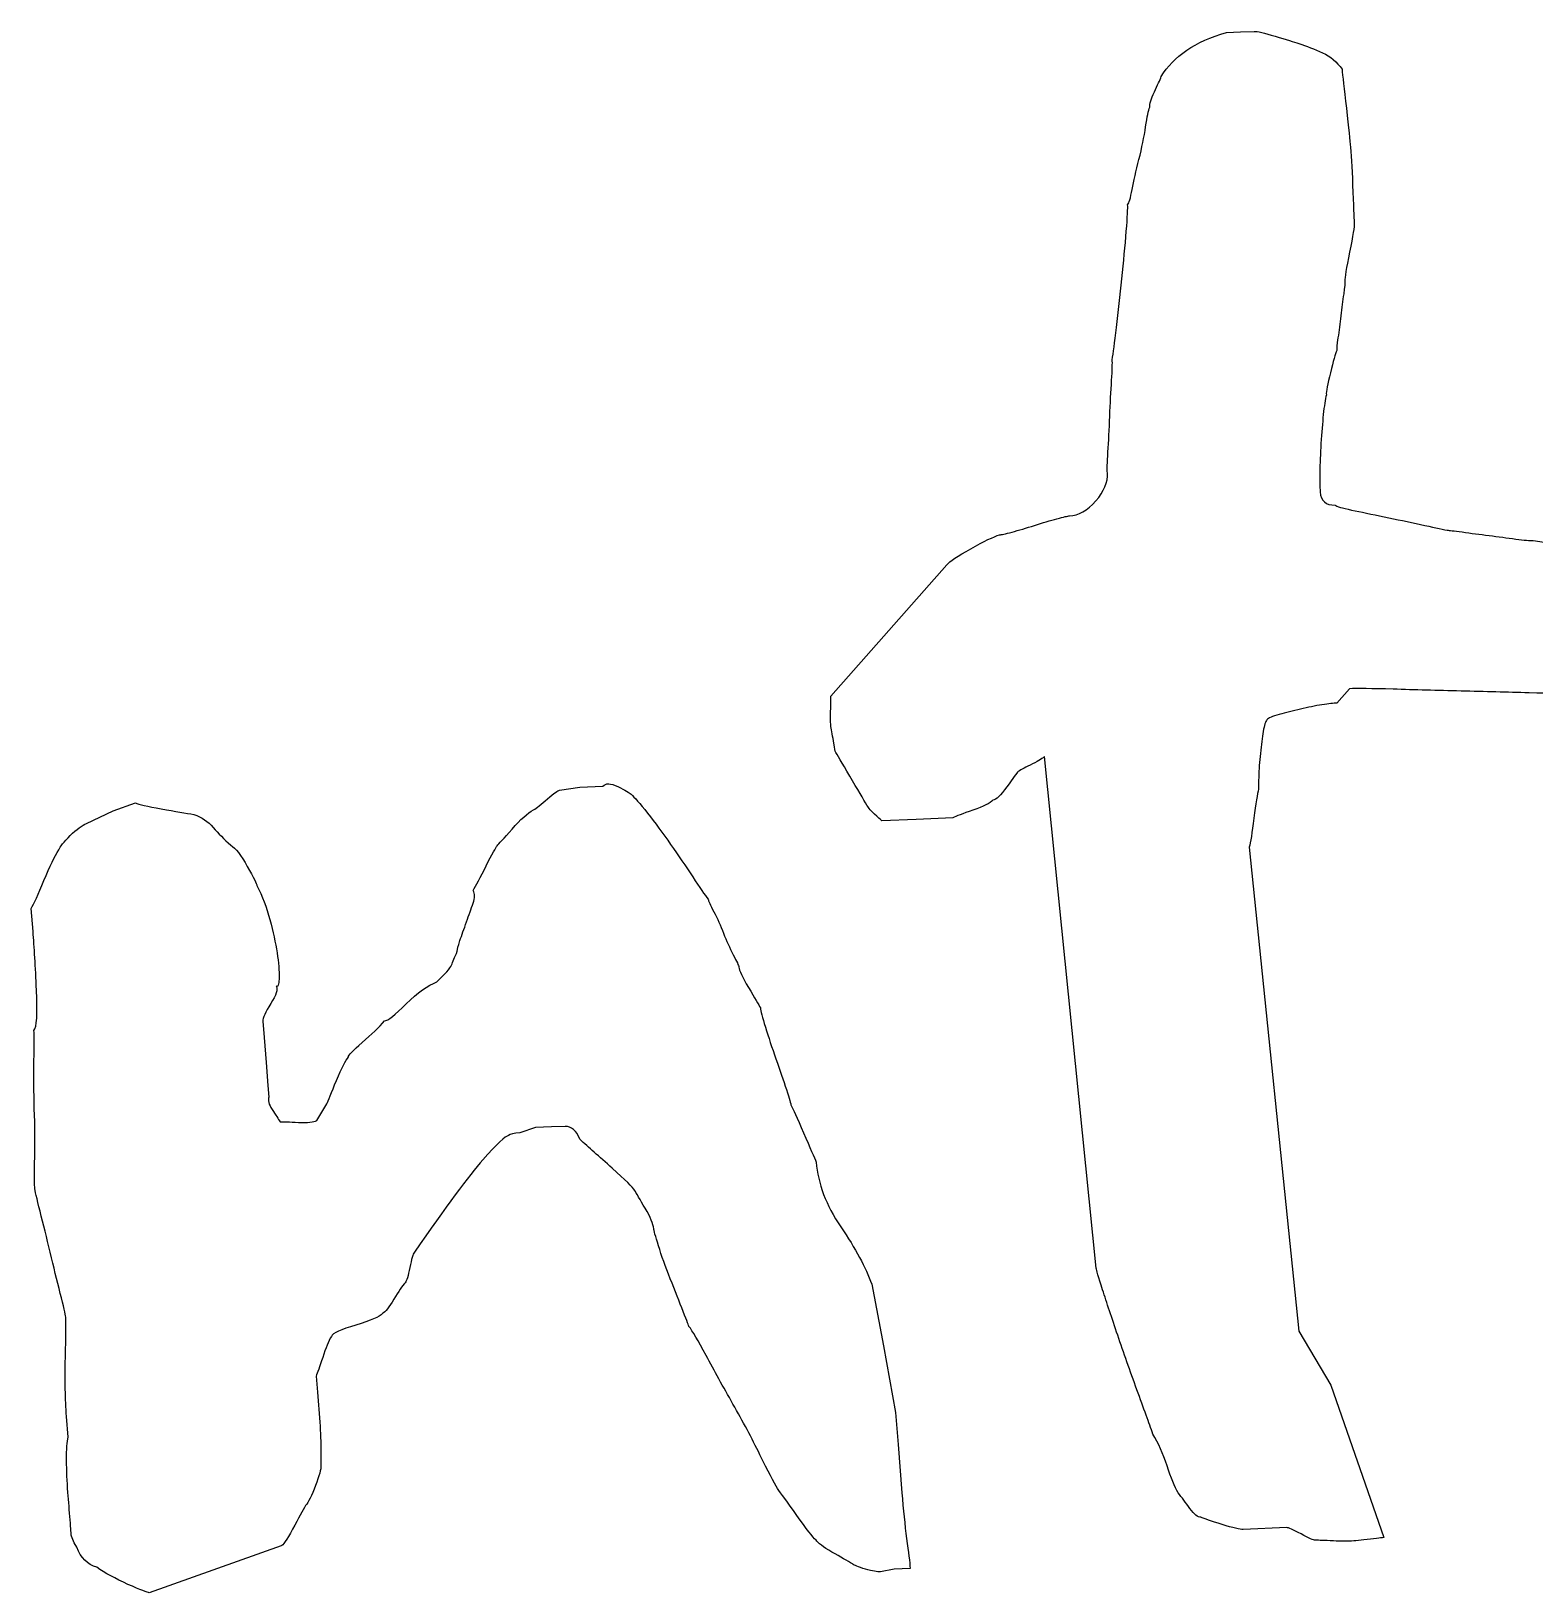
# Model space of a CAD drawing. Header units: centimetres. Extents: x -16.1 to 18, y -12.1 to -8.
# Drawn here: x 11.814 to 14.577, y -10.991 to -8.121 of the extents above; entities that cross this region are included whole.
import ezdxf

# ---------------------------------------------------------------- set-up
doc = ezdxf.new("R2010")
doc.units = ezdxf.units.CM
doc.header["$MEASUREMENT"] = 0
doc.layers.add('Layer 1', color=7, linetype='Continuous')

msp = doc.modelspace()

# ---------------------------------------------------------------- linework, layer by layer
at = {"layer": 'Layer 1', "color": 15}
for points, knots in [([(14.30033, -10.88929), (14.30033, -10.88929), (14.20236, -10.60955), (14.20236, -10.60955), (14.20236, -10.60955), (14.20236, -10.60955), (14.14392, -10.51037), (14.14392, -10.51037), (14.14392, -10.51037), (14.14392, -10.51037), (14.05282, -9.62055), (14.05282, -9.62055), (14.05282, -9.62055), (14.05506, -9.61195), (14.0578, -9.59425), (14.06133, -9.56726), (14.06133, -9.56726), (14.06485, -9.54027), (14.06769, -9.52258), (14.06983, -9.51399), (14.06983, -9.51399), (14.06958, -9.51115), (14.06966, -9.50342), (14.07009, -9.49061), (14.07009, -9.49061), (14.07052, -9.47797), (14.07147, -9.46379), (14.0731, -9.44815), (14.0731, -9.44815), (14.07474, -9.4326), (14.07637, -9.4191), (14.07835, -9.40767), (14.07835, -9.40767), (14.08023, -9.39633), (14.08255, -9.38928), (14.08505, -9.38628), (14.08505, -9.38628), (14.08771, -9.38335), (14.09519, -9.38017), (14.10765, -9.3769), (14.10765, -9.3769), (14.12003, -9.37355), (14.13317, -9.3702), (14.14693, -9.36676), (14.14693, -9.36676), (14.16076, -9.3635), (14.17391, -9.36075), (14.18637, -9.35885), (14.18637, -9.35885), (14.19892, -9.35688), (14.20802, -9.35585), (14.21353, -9.35559), (14.21353, -9.35559), (14.21353, -9.35559), (14.23682, -9.32921), (14.23682, -9.32921), (14.23682, -9.32921), (14.25091, -9.32861), (14.27764, -9.32903), (14.31709, -9.33015), (14.31709, -9.33015), (14.35662, -9.33135), (14.3983, -9.33247), (14.44196, -9.33359), (14.44196, -9.33359), (14.48571, -9.33453), (14.5273, -9.33565), (14.56683, -9.33685), (14.56683, -9.33685), (14.60627, -9.33815), (14.63301, -9.33841), (14.6471, -9.3378), (14.6471, -9.3378), (14.65268, -9.33763), (14.66472, -9.33849), (14.6832, -9.34055), (14.6832, -9.34055), (14.70159, -9.34261), (14.72075, -9.34467), (14.74069, -9.34665), (14.74069, -9.34665), (14.76054, -9.34872), (14.77902, -9.35078), (14.79603, -9.35292), (14.79603, -9.35292), (14.81314, -9.35499), (14.82448, -9.35593), (14.82998, -9.35576), (14.82998, -9.35576), (14.82998, -9.35576), (14.8806, -9.3537), (14.8806, -9.3537), (14.8806, -9.3537), (14.8806, -9.3537), (14.93105, -9.35164), (14.93105, -9.35164), (14.93105, -9.35164), (14.95348, -9.35069), (14.98347, -9.34726), (15.02103, -9.34149), (15.02103, -9.34149), (15.05851, -9.33574), (15.09047, -9.33023), (15.11686, -9.32491), (15.11686, -9.32491), (15.14315, -9.31958), (15.15768, -9.31684), (15.16051, -9.31675), (15.16051, -9.31675), (15.16051, -9.31675), (15.15854, -9.29139), (15.15854, -9.29139), (15.15854, -9.29139), (15.14427, -9.28925), (15.11772, -9.28253), (15.07887, -9.27137), (15.07887, -9.27137), (15.03993, -9.26028), (15.01475, -9.25212), (15.00306, -9.24697), (15.00306, -9.24697), (15.00006, -9.2443), (14.99438, -9.23536), (14.98622, -9.22023), (14.98622, -9.22023), (14.97797, -9.20493), (14.97376, -9.196), (14.97351, -9.19316), (14.97351, -9.19316), (14.97049, -9.1905), (14.96594, -9.18638), (14.95984, -9.18104), (14.95984, -9.18104), (14.95383, -9.17555), (14.94781, -9.17159), (14.94205, -9.1691), (14.94205, -9.1691), (14.93896, -9.16634), (14.93097, -9.16248), (14.9179, -9.15732), (14.9179, -9.15732), (14.90475, -9.15226), (14.89539, -9.14839), (14.88954, -9.14581), (14.88954, -9.14581), (14.78753, -9.10198), (14.68251, -9.07241), (14.57431, -9.05712), (14.57431, -9.05712), (14.56873, -9.05729), (14.55806, -9.05626), (14.54242, -9.0542), (14.54242, -9.0542), (14.52678, -9.05196), (14.51046, -9.04981), (14.49335, -9.04767), (14.49335, -9.04767), (14.47633, -9.0456), (14.45992, -9.04345), (14.44428, -9.04122), (14.44428, -9.04122), (14.42864, -9.03898), (14.41944, -9.03804), (14.41661, -9.03812), (14.41661, -9.03812), (14.40518, -9.03572), (14.38876, -9.0322), (14.36728, -9.02747), (14.36728, -9.02747), (14.34571, -9.02266), (14.32363, -9.01801), (14.30077, -9.01321), (14.30077, -9.01321), (14.27781, -9.00856), (14.2577, -9.00435), (14.2406, -9.00083), (14.2406, -9.00083), (14.22341, -8.99739), (14.21336, -8.99421), (14.21034, -8.99163), (14.21034, -8.99163), (14.19351, -8.99231), (14.18439, -8.98415), (14.18302, -8.96731), (14.18302, -8.96731), (14.18242, -8.95889), (14.18217, -8.94677), (14.18233, -8.9313), (14.18233, -8.9313), (14.18251, -8.91575), (14.18328, -8.89804), (14.18456, -8.87828), (14.18456, -8.87828), (14.18577, -8.85843), (14.18723, -8.84071), (14.18877, -8.82517), (14.18877, -8.82517), (14.19041, -8.80952), (14.19222, -8.79749), (14.19437, -8.78898), (14.19437, -8.78898), (14.19394, -8.78331), (14.19642, -8.76982), (14.20176, -8.74841), (14.20176, -8.74841), (14.20717, -8.72702), (14.21095, -8.71344), (14.21336, -8.70768), (14.21336, -8.70768), (14.21318, -8.70493), (14.21388, -8.69703), (14.21577, -8.68431), (14.21577, -8.68431), (14.21757, -8.67159), (14.21929, -8.65801), (14.221, -8.64383), (14.221, -8.64383), (14.22272, -8.62973), (14.22444, -8.61616), (14.22625, -8.60344), (14.22625, -8.60344), (14.22806, -8.59063), (14.22892, -8.58281), (14.22866, -8.58006), (14.22866, -8.58006), (14.22823, -8.57438), (14.23106, -8.5566), (14.23716, -8.52678), (14.23716, -8.52678), (14.24318, -8.49687), (14.24601, -8.47908), (14.24558, -8.4735), (14.24558, -8.4735), (14.24532, -8.47066), (14.24455, -8.45167), (14.24326, -8.41635), (14.24326, -8.41635), (14.2419, -8.3812), (14.24034, -8.35369), (14.2388, -8.33393), (14.2388, -8.33393), (14.23793, -8.32267), (14.23536, -8.29886), (14.23114, -8.26225), (14.23114, -8.26225), (14.22685, -8.22581), (14.22427, -8.20184), (14.22333, -8.19058), (14.22333, -8.19058), (14.21388, -8.177), (14.20184, -8.16686), (14.18723, -8.16042), (14.18723, -8.16042), (14.1727, -8.15388), (14.1581, -8.14813), (14.14366, -8.14313), (14.14366, -8.14313), (14.13498, -8.14065), (14.12063, -8.13626), (14.10044, -8.13008), (14.10044, -8.13008), (14.08023, -8.1238), (14.06726, -8.12079), (14.06167, -8.12105), (14.06167, -8.12105), (14.06167, -8.12105), (14.0364, -8.12208), (14.0364, -8.12208), (14.0364, -8.12208), (14.0364, -8.12208), (14.01114, -8.12312), (14.01114, -8.12312), (14.01114, -8.12312), (13.9533, -8.13961), (13.91325, -8.16669), (13.89091, -8.20424), (13.89091, -8.20424), (13.88859, -8.21008), (13.88429, -8.21937), (13.87836, -8.23234), (13.87836, -8.23234), (13.87234, -8.24523), (13.8695, -8.25452), (13.86993, -8.26019), (13.86993, -8.26019), (13.86762, -8.26586), (13.86504, -8.27807), (13.86229, -8.29646), (13.86229, -8.29646), (13.85945, -8.31493), (13.85542, -8.33496), (13.85, -8.35627), (13.85, -8.35627), (13.84476, -8.37767), (13.84055, -8.39623), (13.83754, -8.41187), (13.83754, -8.41187), (13.83453, -8.42752), (13.83179, -8.4368), (13.8292, -8.43973), (13.8292, -8.43973), (13.82963, -8.44539), (13.82886, -8.46164), (13.82671, -8.48854), (13.82671, -8.48854), (13.82456, -8.51543), (13.8219, -8.54449), (13.81881, -8.57568), (13.81881, -8.57568), (13.81554, -8.60687), (13.81236, -8.63661), (13.80884, -8.66505), (13.80884, -8.66505), (13.80548, -8.69333), (13.80282, -8.71318), (13.80093, -8.72461), (13.80093, -8.72461), (13.80136, -8.73029), (13.80093, -8.74292), (13.79972, -8.76277), (13.79972, -8.76277), (13.79844, -8.78262), (13.79732, -8.80445), (13.79638, -8.8286), (13.79638, -8.8286), (13.79552, -8.85258), (13.7944, -8.87449), (13.79311, -8.89435), (13.79311, -8.89435), (13.79182, -8.91411), (13.79147, -8.92692), (13.7919, -8.9325), (13.7919, -8.9325), (13.79319, -8.94935), (13.78615, -8.96654), (13.77059, -8.98424), (13.77059, -8.98424), (13.75512, -9.00178), (13.73897, -9.01097), (13.72212, -9.01166), (13.72212, -9.01166), (13.71928, -9.01174), (13.71172, -9.01346), (13.69935, -9.01681), (13.69935, -9.01681), (13.68688, -9.02008), (13.67313, -9.02412), (13.65801, -9.02901), (13.65801, -9.02901), (13.64297, -9.03392), (13.62913, -9.03795), (13.61676, -9.04131), (13.61676, -9.04131), (13.60438, -9.04466), (13.59682, -9.04629), (13.59398, -9.04647), (13.59398, -9.04647), (13.58298, -9.04972), (13.56537, -9.05824), (13.54105, -9.07199), (13.54105, -9.07199), (13.51689, -9.08565), (13.50211, -9.09536), (13.49695, -9.10129), (13.49695, -9.10129), (13.49695, -9.10129), (13.28374, -9.34296), (13.28374, -9.34296), (13.28374, -9.34296), (13.28391, -9.34571), (13.28383, -9.35344), (13.28348, -9.36624), (13.28348, -9.36624), (13.28297, -9.37896), (13.28305, -9.38816), (13.28348, -9.39375), (13.28348, -9.39375), (13.28391, -9.39942), (13.28536, -9.40853), (13.28777, -9.42108), (13.28777, -9.42108), (13.29018, -9.43372), (13.29147, -9.44145), (13.29165, -9.44428), (13.29165, -9.44428), (13.29491, -9.44978), (13.30385, -9.46491), (13.31846, -9.48975), (13.31846, -9.48975), (13.33315, -9.51458), (13.34364, -9.53245), (13.35017, -9.54354), (13.35017, -9.54354), (13.35335, -9.54896), (13.35807, -9.55445), (13.36409, -9.55988), (13.36409, -9.55988), (13.37019, -9.56529), (13.37475, -9.56933), (13.37767, -9.57199), (13.37767, -9.57199), (13.37767, -9.57199), (13.44084, -9.56941), (13.44084, -9.56941), (13.44084, -9.56941), (13.44084, -9.56941), (13.50812, -9.56657), (13.50812, -9.56657), (13.50812, -9.56657), (13.51363, -9.56365), (13.52583, -9.55893), (13.54499, -9.55239), (13.54499, -9.55239), (13.56434, -9.54604), (13.57646, -9.53984), (13.5816, -9.534), (13.5816, -9.534), (13.58719, -9.53383), (13.5957, -9.52558), (13.60713, -9.5096), (13.60713, -9.5096), (13.61856, -9.49361), (13.62552, -9.48424), (13.6281, -9.48123), (13.6281, -9.48123), (13.63352, -9.47823), (13.64237, -9.47359), (13.65449, -9.46749), (13.65449, -9.46749), (13.66669, -9.46129), (13.67408, -9.45674), (13.67657, -9.45382), (13.67657, -9.45382), (13.67657, -9.45382), (13.77162, -10.39436), (13.77162, -10.39436), (13.77162, -10.39436), (13.77188, -10.39711), (13.77574, -10.41034), (13.78322, -10.43406), (13.78322, -10.43406), (13.79079, -10.45779), (13.79998, -10.48562), (13.81089, -10.51768), (13.81089, -10.51768), (13.8219, -10.54965), (13.83368, -10.583), (13.84621, -10.6178), (13.84621, -10.6178), (13.85885, -10.65261), (13.86874, -10.67968), (13.87578, -10.69919), (13.87578, -10.69919), (13.88558, -10.71569), (13.89409, -10.73511), (13.90157, -10.75737), (13.90157, -10.75737), (13.90887, -10.77963), (13.91582, -10.79639), (13.92228, -10.80739), (13.92228, -10.80739), (13.92863, -10.81555), (13.93577, -10.82518), (13.94368, -10.83618), (13.94368, -10.83618), (13.95149, -10.84718), (13.95828, -10.85251), (13.96387, -10.85225), (13.96387, -10.85225), (13.96971, -10.85483), (13.98269, -10.85921), (14.00298, -10.86549), (14.00298, -10.86549), (14.02308, -10.87167), (14.03597, -10.87468), (14.04165, -10.8745), (14.04165, -10.8745), (14.04165, -10.8745), (14.12158, -10.87115), (14.12158, -10.87115), (14.12158, -10.87115), (14.12441, -10.87107), (14.13309, -10.87493), (14.14787, -10.88275), (14.14787, -10.88275), (14.16256, -10.89075), (14.17125, -10.89461), (14.17408, -10.89445), (14.17408, -10.89445), (14.17683, -10.89436), (14.18611, -10.8947), (14.20158, -10.89539), (14.20158, -10.89539), (14.21714, -10.89625), (14.22909, -10.89642), (14.23751, -10.89607), (14.23751, -10.89607), (14.24601, -10.89573), (14.25847, -10.89453), (14.27532, -10.89239), (14.27532, -10.89239), (14.29199, -10.89032), (14.30033, -10.88929), (14.30033, -10.88929)], [0, 0, 0, 0, 0.007874, 0.007874, 0.007874, 0.007874, 0.015748, 0.015748, 0.015748, 0.015748, 0.023622, 0.023622, 0.023622, 0.023622, 0.0314961, 0.0314961, 0.0314961, 0.0314961, 0.0393701, 0.0393701, 0.0393701, 0.0393701, 0.0472441, 0.0472441, 0.0472441, 0.0472441, 0.0551181, 0.0551181, 0.0551181, 0.0551181, 0.0629921, 0.0629921, 0.0629921, 0.0629921, 0.0708661, 0.0708661, 0.0708661, 0.0708661, 0.0787402, 0.0787402, 0.0787402, 0.0787402, 0.0866142, 0.0866142, 0.0866142, 0.0866142, 0.0944882, 0.0944882, 0.0944882, 0.0944882, 0.1023622, 0.1023622, 0.1023622, 0.1023622, 0.1102362, 0.1102362, 0.1102362, 0.1102362, 0.1181102, 0.1181102, 0.1181102, 0.1181102, 0.1259843, 0.1259843, 0.1259843, 0.1259843, 0.1338583, 0.1338583, 0.1338583, 0.1338583, 0.1417323, 0.1417323, 0.1417323, 0.1417323, 0.1496063, 0.1496063, 0.1496063, 0.1496063, 0.1574803, 0.1574803, 0.1574803, 0.1574803, 0.1653543, 0.1653543, 0.1653543, 0.1653543, 0.1732283, 0.1732283, 0.1732283, 0.1732283, 0.1811024, 0.1811024, 0.1811024, 0.1811024, 0.1889764, 0.1889764, 0.1889764, 0.1889764, 0.1968504, 0.1968504, 0.1968504, 0.1968504, 0.2047244, 0.2047244, 0.2047244, 0.2047244, 0.2125984, 0.2125984, 0.2125984, 0.2125984, 0.2204724, 0.2204724, 0.2204724, 0.2204724, 0.2283465, 0.2283465, 0.2283465, 0.2283465, 0.2362205, 0.2362205, 0.2362205, 0.2362205, 0.2440945, 0.2440945, 0.2440945, 0.2440945, 0.2519685, 0.2519685, 0.2519685, 0.2519685, 0.2598425, 0.2598425, 0.2598425, 0.2598425, 0.2677165, 0.2677165, 0.2677165, 0.2677165, 0.2755906, 0.2755906, 0.2755906, 0.2755906, 0.2834646, 0.2834646, 0.2834646, 0.2834646, 0.2913386, 0.2913386, 0.2913386, 0.2913386, 0.2992126, 0.2992126, 0.2992126, 0.2992126, 0.3070866, 0.3070866, 0.3070866, 0.3070866, 0.3149606, 0.3149606, 0.3149606, 0.3149606, 0.3228346, 0.3228346, 0.3228346, 0.3228346, 0.3307087, 0.3307087, 0.3307087, 0.3307087, 0.3385827, 0.3385827, 0.3385827, 0.3385827, 0.3464567, 0.3464567, 0.3464567, 0.3464567, 0.3543307, 0.3543307, 0.3543307, 0.3543307, 0.3622047, 0.3622047, 0.3622047, 0.3622047, 0.3700787, 0.3700787, 0.3700787, 0.3700787, 0.3779528, 0.3779528, 0.3779528, 0.3779528, 0.3858268, 0.3858268, 0.3858268, 0.3858268, 0.3937008, 0.3937008, 0.3937008, 0.3937008, 0.4015748, 0.4015748, 0.4015748, 0.4015748, 0.4094488, 0.4094488, 0.4094488, 0.4094488, 0.4173228, 0.4173228, 0.4173228, 0.4173228, 0.4251969, 0.4251969, 0.4251969, 0.4251969, 0.4330709, 0.4330709, 0.4330709, 0.4330709, 0.4409449, 0.4409449, 0.4409449, 0.4409449, 0.4488189, 0.4488189, 0.4488189, 0.4488189, 0.4566929, 0.4566929, 0.4566929, 0.4566929, 0.4645669, 0.4645669, 0.4645669, 0.4645669, 0.4724409, 0.4724409, 0.4724409, 0.4724409, 0.480315, 0.480315, 0.480315, 0.480315, 0.488189, 0.488189, 0.488189, 0.488189, 0.496063, 0.496063, 0.496063, 0.496063, 0.503937, 0.503937, 0.503937, 0.503937, 0.511811, 0.511811, 0.511811, 0.511811, 0.519685, 0.519685, 0.519685, 0.519685, 0.5275591, 0.5275591, 0.5275591, 0.5275591, 0.5354331, 0.5354331, 0.5354331, 0.5354331, 0.5433071, 0.5433071, 0.5433071, 0.5433071, 0.5511811, 0.5511811, 0.5511811, 0.5511811, 0.5590551, 0.5590551, 0.5590551, 0.5590551, 0.5669291, 0.5669291, 0.5669291, 0.5669291, 0.5748031, 0.5748031, 0.5748031, 0.5748031, 0.5826772, 0.5826772, 0.5826772, 0.5826772, 0.5905512, 0.5905512, 0.5905512, 0.5905512, 0.5984252, 0.5984252, 0.5984252, 0.5984252, 0.6062992, 0.6062992, 0.6062992, 0.6062992, 0.6141732, 0.6141732, 0.6141732, 0.6141732, 0.6220472, 0.6220472, 0.6220472, 0.6220472, 0.6299213, 0.6299213, 0.6299213, 0.6299213, 0.6377953, 0.6377953, 0.6377953, 0.6377953, 0.6456693, 0.6456693, 0.6456693, 0.6456693, 0.6535433, 0.6535433, 0.6535433, 0.6535433, 0.6614173, 0.6614173, 0.6614173, 0.6614173, 0.6692913, 0.6692913, 0.6692913, 0.6692913, 0.6771654, 0.6771654, 0.6771654, 0.6771654, 0.6850394, 0.6850394, 0.6850394, 0.6850394, 0.6929134, 0.6929134, 0.6929134, 0.6929134, 0.7007874, 0.7007874, 0.7007874, 0.7007874, 0.7086614, 0.7086614, 0.7086614, 0.7086614, 0.7165354, 0.7165354, 0.7165354, 0.7165354, 0.7244094, 0.7244094, 0.7244094, 0.7244094, 0.7322835, 0.7322835, 0.7322835, 0.7322835, 0.7401575, 0.7401575, 0.7401575, 0.7401575, 0.7480315, 0.7480315, 0.7480315, 0.7480315, 0.7559055, 0.7559055, 0.7559055, 0.7559055, 0.7637795, 0.7637795, 0.7637795, 0.7637795, 0.7716535, 0.7716535, 0.7716535, 0.7716535, 0.7795276, 0.7795276, 0.7795276, 0.7795276, 0.7874016, 0.7874016, 0.7874016, 0.7874016, 0.7952756, 0.7952756, 0.7952756, 0.7952756, 0.8031496, 0.8031496, 0.8031496, 0.8031496, 0.8110236, 0.8110236, 0.8110236, 0.8110236, 0.8188976, 0.8188976, 0.8188976, 0.8188976, 0.8267717, 0.8267717, 0.8267717, 0.8267717, 0.8346457, 0.8346457, 0.8346457, 0.8346457, 0.8425197, 0.8425197, 0.8425197, 0.8425197, 0.8503937, 0.8503937, 0.8503937, 0.8503937, 0.8582677, 0.8582677, 0.8582677, 0.8582677, 0.8661417, 0.8661417, 0.8661417, 0.8661417, 0.8740157, 0.8740157, 0.8740157, 0.8740157, 0.8818898, 0.8818898, 0.8818898, 0.8818898, 0.8897638, 0.8897638, 0.8897638, 0.8897638, 0.8976378, 0.8976378, 0.8976378, 0.8976378, 0.9055118, 0.9055118, 0.9055118, 0.9055118, 0.9133858, 0.9133858, 0.9133858, 0.9133858, 0.9212598, 0.9212598, 0.9212598, 0.9212598, 0.9291339, 0.9291339, 0.9291339, 0.9291339, 0.9370079, 0.9370079, 0.9370079, 0.9370079, 0.9448819, 0.9448819, 0.9448819, 0.9448819, 0.9527559, 0.9527559, 0.9527559, 0.9527559, 0.9606299, 0.9606299, 0.9606299, 0.9606299, 0.9685039, 0.9685039, 0.9685039, 0.9685039, 0.976378, 0.976378, 0.976378, 0.976378, 0.984252, 0.984252, 0.984252, 0.984252, 1, 1, 1, 1]), ([(12.74102, -10.13593), (12.74102, -10.13593), (12.77042, -10.13473), (12.77042, -10.13473), (12.77042, -10.13473), (12.77042, -10.13473), (12.79567, -10.1337), (12.79567, -10.1337), (12.79567, -10.1337), (12.80685, -10.13319), (12.81596, -10.14126), (12.82292, -10.15801), (12.82292, -10.15801), (12.83805, -10.17142), (12.85764, -10.18896), (12.88188, -10.21062), (12.88188, -10.21062), (12.90611, -10.23219), (12.91986, -10.24576), (12.92322, -10.25126), (12.92322, -10.25126), (12.92639, -10.25676), (12.93293, -10.26776), (12.94264, -10.28435), (12.94264, -10.28435), (12.95235, -10.30085), (12.95751, -10.31331), (12.9582, -10.32182), (12.9582, -10.32182), (12.95845, -10.32457), (12.96137, -10.33506), (12.96705, -10.35319), (12.96705, -10.35319), (12.97263, -10.37132), (12.97994, -10.39143), (12.9887, -10.4137), (12.9887, -10.4137), (12.99738, -10.43595), (13.00537, -10.45615), (13.01242, -10.47419), (13.01242, -10.47419), (13.01946, -10.49225), (13.02299, -10.50127), (13.02299, -10.50127), (13.02299, -10.50127), (13.02926, -10.50943), (13.03984, -10.52739), (13.05462, -10.55506), (13.05462, -10.55506), (13.06957, -10.58265), (13.08591, -10.6123), (13.10386, -10.6441), (13.10386, -10.6441), (13.1219, -10.67573), (13.13832, -10.70683), (13.15345, -10.73726), (13.15345, -10.73726), (13.16849, -10.76768), (13.17924, -10.78848), (13.18576, -10.79949), (13.18576, -10.79949), (13.19203, -10.80774), (13.20389, -10.82414), (13.22126, -10.84881), (13.22126, -10.84881), (13.2387, -10.87356), (13.25047, -10.8886), (13.25658, -10.89401), (13.25658, -10.89401), (13.25985, -10.89952), (13.26947, -10.90682), (13.28571, -10.91611), (13.28571, -10.91611), (13.30187, -10.92522), (13.31442, -10.93252), (13.32335, -10.93785), (13.32335, -10.93785), (13.32627, -10.9405), (13.33427, -10.94377), (13.34733, -10.94747), (13.34733, -10.94747), (13.36022, -10.95117), (13.36959, -10.9528), (13.37509, -10.95262), (13.37509, -10.95262), (13.37509, -10.95262), (13.4001, -10.94739), (13.4001, -10.94739), (13.4001, -10.94739), (13.4001, -10.94739), (13.42957, -10.9461), (13.42957, -10.9461), (13.42957, -10.9461), (13.42863, -10.93484), (13.42657, -10.91661), (13.42305, -10.89144), (13.42305, -10.89144), (13.4197, -10.86609), (13.41686, -10.83807), (13.41436, -10.80704), (13.41436, -10.80704), (13.41436, -10.80704), (13.40741, -10.71844), (13.40741, -10.71844), (13.40741, -10.71844), (13.40741, -10.71844), (13.40276, -10.65932), (13.40276, -10.65932), (13.40276, -10.65932), (13.40276, -10.65932), (13.3805, -10.53736), (13.3805, -10.53736), (13.3805, -10.53736), (13.3805, -10.53736), (13.35893, -10.42392), (13.35893, -10.42392), (13.35893, -10.42392), (13.34811, -10.39332), (13.32911, -10.35809), (13.30204, -10.3183), (13.30204, -10.3183), (13.27505, -10.27851), (13.25994, -10.23889), (13.25684, -10.19944), (13.25684, -10.19944), (13.2534, -10.19111), (13.24558, -10.17306), (13.23355, -10.14539), (13.23355, -10.14539), (13.2216, -10.11763), (13.21396, -10.10104), (13.2106, -10.09546), (13.2106, -10.09546), (13.21043, -10.0927), (13.20759, -10.08291), (13.2021, -10.06623), (13.2021, -10.06623), (13.19642, -10.04948), (13.19006, -10.03065), (13.18284, -10.00977), (13.18284, -10.00977), (13.17554, -9.98897), (13.16908, -9.96947), (13.16351, -9.95133), (13.16351, -9.95133), (13.15783, -9.9332), (13.15474, -9.92134), (13.15431, -9.91567), (13.15431, -9.91567), (13.15105, -9.91026), (13.14383, -9.89779), (13.1324, -9.87845), (13.1324, -9.87845), (13.12097, -9.8592), (13.11512, -9.84674), (13.11469, -9.84116), (13.11469, -9.84116), (13.11443, -9.83832), (13.11099, -9.83067), (13.10446, -9.8183), (13.10446, -9.8183), (13.09777, -9.80575), (13.09183, -9.79269), (13.08659, -9.77876), (13.08659, -9.77876), (13.08126, -9.76484), (13.07524, -9.75169), (13.06871, -9.73923), (13.06871, -9.73923), (13.06202, -9.72676), (13.05866, -9.71921), (13.05848, -9.71637), (13.05848, -9.71637), (13.05212, -9.70812), (13.04267, -9.69445), (13.02986, -9.67521), (13.02986, -9.67521), (13.01705, -9.65595), (13.00357, -9.63602), (12.98922, -9.61548), (12.98922, -9.61548), (12.97495, -9.59485), (12.96086, -9.57568), (12.94677, -9.5579), (12.94677, -9.5579), (12.93267, -9.5401), (12.9227, -9.52859), (12.91659, -9.52309), (12.91659, -9.52309), (12.9135, -9.52051), (12.90542, -9.51578), (12.89227, -9.50925), (12.89227, -9.50925), (12.87904, -9.50281), (12.86993, -9.50247), (12.86478, -9.50831), (12.86478, -9.50831), (12.86478, -9.50831), (12.82267, -9.51011), (12.82267, -9.51011), (12.82267, -9.51011), (12.82267, -9.51011), (12.7851, -9.51586), (12.7851, -9.51586), (12.7851, -9.51586), (12.78228, -9.51595), (12.77497, -9.5212), (12.7631, -9.53159), (12.7631, -9.53159), (12.75133, -9.54199), (12.74265, -9.54861), (12.73732, -9.5517), (12.73732, -9.5517), (12.72649, -9.55781), (12.71334, -9.56967), (12.69788, -9.5872), (12.69788, -9.5872), (12.68232, -9.60482), (12.67321, -9.61496), (12.67072, -9.61797), (12.67072, -9.61797), (12.66814, -9.62089), (12.66135, -9.63318), (12.65035, -9.65475), (12.65035, -9.65475), (12.63944, -9.67641), (12.63145, -9.69153), (12.62646, -9.70021), (12.62646, -9.70021), (12.62973, -9.70571), (12.62964, -9.71354), (12.62629, -9.72351), (12.62629, -9.72351), (12.62276, -9.73356), (12.61873, -9.74499), (12.61417, -9.75788), (12.61417, -9.75788), (12.60953, -9.77077), (12.6055, -9.78229), (12.60205, -9.79226), (12.60205, -9.79226), (12.5987, -9.80231), (12.59698, -9.80875), (12.59724, -9.81151), (12.59724, -9.81151), (12.59252, -9.82294), (12.58891, -9.83161), (12.58667, -9.83737), (12.58667, -9.83737), (12.58427, -9.84313), (12.57515, -9.85337), (12.55952, -9.86814), (12.55952, -9.86814), (12.5431, -9.87451), (12.52445, -9.88791), (12.50356, -9.90854), (12.50356, -9.90854), (12.48259, -9.92908), (12.46936, -9.93956), (12.46377, -9.93981), (12.46377, -9.93981), (12.45347, -9.9515), (12.43971, -9.96474), (12.42252, -9.97961), (12.42252, -9.97961), (12.40542, -9.99447), (12.39701, -10.00324), (12.39726, -10.00607), (12.39726, -10.00607), (12.39201, -10.01192), (12.38471, -10.02636), (12.37525, -10.04931), (12.37525, -10.04931), (12.3658, -10.07225), (12.35987, -10.0867), (12.35747, -10.09236), (12.35747, -10.09236), (12.35747, -10.09236), (12.33882, -10.12278), (12.33882, -10.12278), (12.33882, -10.12278), (12.3334, -10.12587), (12.32223, -10.127), (12.3053, -10.1263), (12.3053, -10.1263), (12.28837, -10.12553), (12.27703, -10.12527), (12.27152, -10.12553), (12.27152, -10.12553), (12.26826, -10.12004), (12.26344, -10.11247), (12.25701, -10.10284), (12.25701, -10.10284), (12.25064, -10.09322), (12.24866, -10.08549), (12.25098, -10.07981), (12.25098, -10.07981), (12.25098, -10.07981), (12.24935, -10.05867), (12.24935, -10.05867), (12.24935, -10.05867), (12.24935, -10.05867), (12.24601, -10.01648), (12.24601, -10.01648), (12.24601, -10.01648), (12.24601, -10.01648), (12.24239, -9.97007), (12.24239, -9.97007), (12.24239, -9.97007), (12.24239, -9.97007), (12.23998, -9.9405), (12.23998, -9.9405), (12.23998, -9.9405), (12.23955, -9.93483), (12.24437, -9.9241), (12.25442, -9.9081), (12.25442, -9.9081), (12.26439, -9.8922), (12.26783, -9.88146), (12.26457, -9.87597), (12.26457, -9.87597), (12.26757, -9.87871), (12.2693, -9.87364), (12.26973, -9.86092), (12.26973, -9.86092), (12.27006, -9.84829), (12.26887, -9.83273), (12.26603, -9.81451), (12.26603, -9.81451), (12.26328, -9.79629), (12.2588, -9.77592), (12.25288, -9.75358), (12.25288, -9.75358), (12.24685, -9.73124), (12.23887, -9.71053), (12.2289, -9.6911), (12.2289, -9.6911), (12.22873, -9.68836), (12.2228, -9.67658), (12.21137, -9.65586), (12.21137, -9.65586), (12.19985, -9.63507), (12.18971, -9.62218), (12.18077, -9.61685), (12.18077, -9.61685), (12.16874, -9.60602), (12.15809, -9.5952), (12.1488, -9.58428), (12.1488, -9.58428), (12.13944, -9.57337), (12.12749, -9.56537), (12.11314, -9.56039), (12.11314, -9.56039), (12.09887, -9.55815), (12.07893, -9.55472), (12.05315, -9.55008), (12.05315, -9.55008), (12.02745, -9.54552), (12.01173, -9.54199), (12.00579, -9.53933), (12.00579, -9.53933), (12.00579, -9.53933), (11.96472, -9.55368), (11.96472, -9.55368), (11.96472, -9.55368), (11.96472, -9.55368), (11.91599, -9.57689), (11.91599, -9.57689), (11.91599, -9.57689), (11.90774, -9.58007), (11.89776, -9.58745), (11.88599, -9.59923), (11.88599, -9.59923), (11.8743, -9.611), (11.86726, -9.61986), (11.86485, -9.62553), (11.86485, -9.62553), (11.85738, -9.63713), (11.84827, -9.65586), (11.83762, -9.68173), (11.83762, -9.68173), (11.82695, -9.70752), (11.81922, -9.72488), (11.81424, -9.73348), (11.81424, -9.73348), (11.81424, -9.73348), (11.8175, -9.77567), (11.8175, -9.77567), (11.8175, -9.77567), (11.81973, -9.80386), (11.82189, -9.83978), (11.82395, -9.88344), (11.82395, -9.88344), (11.82601, -9.92718), (11.82438, -9.95185), (11.81922, -9.95778), (11.81922, -9.95778), (11.81982, -9.9662), (11.81991, -9.98459), (11.8193, -10.01278), (11.8193, -10.01278), (11.8187, -10.04105), (11.81896, -10.0707), (11.81991, -10.10173), (11.81991, -10.10173), (11.82103, -10.13276), (11.82119, -10.1624), (11.82068, -10.19059), (11.82068, -10.19059), (11.81999, -10.21887), (11.81999, -10.23726), (11.82068, -10.24568), (11.82068, -10.24568), (11.82111, -10.25135), (11.82446, -10.26605), (11.83048, -10.28976), (11.83048, -10.28976), (11.83658, -10.31349), (11.84276, -10.33867), (11.84913, -10.36522), (11.84913, -10.36522), (11.8554, -10.39177), (11.86167, -10.41695), (11.86769, -10.44059), (11.86769, -10.44059), (11.87379, -10.4644), (11.87706, -10.47909), (11.87757, -10.48468), (11.87757, -10.48468), (11.87817, -10.49311), (11.878, -10.51786), (11.87697, -10.55885), (11.87697, -10.55885), (11.87603, -10.59984), (11.87671, -10.63577), (11.87912, -10.66671), (11.87912, -10.66671), (11.87912, -10.66671), (11.88213, -10.70469), (11.88213, -10.70469), (11.88213, -10.70469), (11.87998, -10.71328), (11.87895, -10.72738), (11.87921, -10.74723), (11.87921, -10.74723), (11.87929, -10.76699), (11.88015, -10.78668), (11.8817, -10.80636), (11.8817, -10.80636), (11.88299, -10.82328), (11.88428, -10.84013), (11.88565, -10.85706), (11.88565, -10.85706), (11.88694, -10.8739), (11.88771, -10.88379), (11.88797, -10.88663), (11.88797, -10.88663), (11.88797, -10.88663), (11.89313, -10.89909), (11.89313, -10.89909), (11.89313, -10.89909), (11.89313, -10.89909), (11.89803, -10.90734), (11.89803, -10.90734), (11.89803, -10.90734), (11.90525, -10.92685), (11.91745, -10.93905), (11.93472, -10.94403), (11.93472, -10.94403), (11.9496, -10.95469), (11.96875, -10.96509), (11.99204, -10.97548), (11.99204, -10.97548), (12.01542, -10.9858), (12.02848, -10.99096), (12.03124, -10.99078), (12.03124, -10.99078), (12.03124, -10.99078), (12.27358, -10.90468), (12.27358, -10.90468), (12.27358, -10.90468), (12.27642, -10.90459), (12.28338, -10.89436), (12.29438, -10.87416), (12.29438, -10.87416), (12.30555, -10.85397), (12.31347, -10.83953), (12.31853, -10.83085), (12.31853, -10.83085), (12.32361, -10.82492), (12.3297, -10.81271), (12.33667, -10.79407), (12.33667, -10.79407), (12.34363, -10.77542), (12.34698, -10.7633), (12.34655, -10.75771), (12.34655, -10.75771), (12.34655, -10.75771), (12.34655, -10.74921), (12.34664, -10.73227), (12.34664, -10.73227), (12.34672, -10.71526), (12.34595, -10.69695), (12.3444, -10.67728), (12.3444, -10.67728), (12.3444, -10.67728), (12.3401, -10.62244), (12.3401, -10.62244), (12.3401, -10.62244), (12.3401, -10.62244), (12.33779, -10.59288), (12.33779, -10.59288), (12.33779, -10.59288), (12.3401, -10.58712), (12.34415, -10.5757), (12.34991, -10.5585), (12.34991, -10.5585), (12.35558, -10.54132), (12.36082, -10.52843), (12.3658, -10.51974), (12.3658, -10.51974), (12.36812, -10.51398), (12.38317, -10.50711), (12.41058, -10.49886), (12.41058, -10.49886), (12.43817, -10.4907), (12.45441, -10.48365), (12.45965, -10.4778), (12.45965, -10.4778), (12.46498, -10.47471), (12.47202, -10.46603), (12.48079, -10.4515), (12.48079, -10.4515), (12.48947, -10.43699), (12.49634, -10.42684), (12.50159, -10.421), (12.50159, -10.421), (12.50416, -10.41807), (12.507, -10.40879), (12.51001, -10.39315), (12.51001, -10.39315), (12.51293, -10.37752), (12.51577, -10.36814), (12.51834, -10.36522), (12.51834, -10.36522), (12.57644, -10.281), (12.61839, -10.22419), (12.64433, -10.19497), (12.64433, -10.19497), (12.67012, -10.16567), (12.68585, -10.15089), (12.69143, -10.15063), (12.69143, -10.15063), (12.6941, -10.14779), (12.70098, -10.14599), (12.71223, -10.14556), (12.71223, -10.14556), (12.71223, -10.14556), (12.74102, -10.13593), (12.74102, -10.13593)], [0, 0, 0, 0, 0.0070922, 0.0070922, 0.0070922, 0.0070922, 0.0141844, 0.0141844, 0.0141844, 0.0141844, 0.0212766, 0.0212766, 0.0212766, 0.0212766, 0.0283688, 0.0283688, 0.0283688, 0.0283688, 0.035461, 0.035461, 0.035461, 0.035461, 0.0425532, 0.0425532, 0.0425532, 0.0425532, 0.0496454, 0.0496454, 0.0496454, 0.0496454, 0.0567376, 0.0567376, 0.0567376, 0.0567376, 0.0638298, 0.0638298, 0.0638298, 0.0638298, 0.070922, 0.070922, 0.070922, 0.070922, 0.0780142, 0.0780142, 0.0780142, 0.0780142, 0.0851064, 0.0851064, 0.0851064, 0.0851064, 0.0921986, 0.0921986, 0.0921986, 0.0921986, 0.0992908, 0.0992908, 0.0992908, 0.0992908, 0.106383, 0.106383, 0.106383, 0.106383, 0.1134752, 0.1134752, 0.1134752, 0.1134752, 0.1205674, 0.1205674, 0.1205674, 0.1205674, 0.1276596, 0.1276596, 0.1276596, 0.1276596, 0.1347518, 0.1347518, 0.1347518, 0.1347518, 0.141844, 0.141844, 0.141844, 0.141844, 0.1489362, 0.1489362, 0.1489362, 0.1489362, 0.1560284, 0.1560284, 0.1560284, 0.1560284, 0.1631206, 0.1631206, 0.1631206, 0.1631206, 0.1702128, 0.1702128, 0.1702128, 0.1702128, 0.177305, 0.177305, 0.177305, 0.177305, 0.1843972, 0.1843972, 0.1843972, 0.1843972, 0.1914894, 0.1914894, 0.1914894, 0.1914894, 0.1985816, 0.1985816, 0.1985816, 0.1985816, 0.2056738, 0.2056738, 0.2056738, 0.2056738, 0.212766, 0.212766, 0.212766, 0.212766, 0.2198582, 0.2198582, 0.2198582, 0.2198582, 0.2269504, 0.2269504, 0.2269504, 0.2269504, 0.2340426, 0.2340426, 0.2340426, 0.2340426, 0.2411348, 0.2411348, 0.2411348, 0.2411348, 0.248227, 0.248227, 0.248227, 0.248227, 0.2553191, 0.2553191, 0.2553191, 0.2553191, 0.2624113, 0.2624113, 0.2624113, 0.2624113, 0.2695035, 0.2695035, 0.2695035, 0.2695035, 0.2765957, 0.2765957, 0.2765957, 0.2765957, 0.2836879, 0.2836879, 0.2836879, 0.2836879, 0.2907801, 0.2907801, 0.2907801, 0.2907801, 0.2978723, 0.2978723, 0.2978723, 0.2978723, 0.3049645, 0.3049645, 0.3049645, 0.3049645, 0.3120567, 0.3120567, 0.3120567, 0.3120567, 0.3191489, 0.3191489, 0.3191489, 0.3191489, 0.3262411, 0.3262411, 0.3262411, 0.3262411, 0.3333333, 0.3333333, 0.3333333, 0.3333333, 0.3404255, 0.3404255, 0.3404255, 0.3404255, 0.3475177, 0.3475177, 0.3475177, 0.3475177, 0.3546099, 0.3546099, 0.3546099, 0.3546099, 0.3617021, 0.3617021, 0.3617021, 0.3617021, 0.3687943, 0.3687943, 0.3687943, 0.3687943, 0.3758865, 0.3758865, 0.3758865, 0.3758865, 0.3829787, 0.3829787, 0.3829787, 0.3829787, 0.3900709, 0.3900709, 0.3900709, 0.3900709, 0.3971631, 0.3971631, 0.3971631, 0.3971631, 0.4042553, 0.4042553, 0.4042553, 0.4042553, 0.4113475, 0.4113475, 0.4113475, 0.4113475, 0.4184397, 0.4184397, 0.4184397, 0.4184397, 0.4255319, 0.4255319, 0.4255319, 0.4255319, 0.4326241, 0.4326241, 0.4326241, 0.4326241, 0.4397163, 0.4397163, 0.4397163, 0.4397163, 0.4468085, 0.4468085, 0.4468085, 0.4468085, 0.4539007, 0.4539007, 0.4539007, 0.4539007, 0.4609929, 0.4609929, 0.4609929, 0.4609929, 0.4680851, 0.4680851, 0.4680851, 0.4680851, 0.4751773, 0.4751773, 0.4751773, 0.4751773, 0.4822695, 0.4822695, 0.4822695, 0.4822695, 0.4893617, 0.4893617, 0.4893617, 0.4893617, 0.4964539, 0.4964539, 0.4964539, 0.4964539, 0.5035461, 0.5035461, 0.5035461, 0.5035461, 0.5106383, 0.5106383, 0.5106383, 0.5106383, 0.5177305, 0.5177305, 0.5177305, 0.5177305, 0.5248227, 0.5248227, 0.5248227, 0.5248227, 0.5319149, 0.5319149, 0.5319149, 0.5319149, 0.5390071, 0.5390071, 0.5390071, 0.5390071, 0.5460993, 0.5460993, 0.5460993, 0.5460993, 0.5531915, 0.5531915, 0.5531915, 0.5531915, 0.5602837, 0.5602837, 0.5602837, 0.5602837, 0.5673759, 0.5673759, 0.5673759, 0.5673759, 0.5744681, 0.5744681, 0.5744681, 0.5744681, 0.5815603, 0.5815603, 0.5815603, 0.5815603, 0.5886525, 0.5886525, 0.5886525, 0.5886525, 0.5957447, 0.5957447, 0.5957447, 0.5957447, 0.6028369, 0.6028369, 0.6028369, 0.6028369, 0.6099291, 0.6099291, 0.6099291, 0.6099291, 0.6170213, 0.6170213, 0.6170213, 0.6170213, 0.6241135, 0.6241135, 0.6241135, 0.6241135, 0.6312057, 0.6312057, 0.6312057, 0.6312057, 0.6382979, 0.6382979, 0.6382979, 0.6382979, 0.6453901, 0.6453901, 0.6453901, 0.6453901, 0.6524823, 0.6524823, 0.6524823, 0.6524823, 0.6595745, 0.6595745, 0.6595745, 0.6595745, 0.6666667, 0.6666667, 0.6666667, 0.6666667, 0.6737589, 0.6737589, 0.6737589, 0.6737589, 0.6808511, 0.6808511, 0.6808511, 0.6808511, 0.6879433, 0.6879433, 0.6879433, 0.6879433, 0.6950355, 0.6950355, 0.6950355, 0.6950355, 0.7021277, 0.7021277, 0.7021277, 0.7021277, 0.7092199, 0.7092199, 0.7092199, 0.7092199, 0.7163121, 0.7163121, 0.7163121, 0.7163121, 0.7234043, 0.7234043, 0.7234043, 0.7234043, 0.7304965, 0.7304965, 0.7304965, 0.7304965, 0.7375887, 0.7375887, 0.7375887, 0.7375887, 0.7446809, 0.7446809, 0.7446809, 0.7446809, 0.751773, 0.751773, 0.751773, 0.751773, 0.7588652, 0.7588652, 0.7588652, 0.7588652, 0.7659574, 0.7659574, 0.7659574, 0.7659574, 0.7730496, 0.7730496, 0.7730496, 0.7730496, 0.7801418, 0.7801418, 0.7801418, 0.7801418, 0.787234, 0.787234, 0.787234, 0.787234, 0.7943262, 0.7943262, 0.7943262, 0.7943262, 0.8014184, 0.8014184, 0.8014184, 0.8014184, 0.8085106, 0.8085106, 0.8085106, 0.8085106, 0.8156028, 0.8156028, 0.8156028, 0.8156028, 0.822695, 0.822695, 0.822695, 0.822695, 0.8297872, 0.8297872, 0.8297872, 0.8297872, 0.8368794, 0.8368794, 0.8368794, 0.8368794, 0.8439716, 0.8439716, 0.8439716, 0.8439716, 0.8510638, 0.8510638, 0.8510638, 0.8510638, 0.858156, 0.858156, 0.858156, 0.858156, 0.8652482, 0.8652482, 0.8652482, 0.8652482, 0.8723404, 0.8723404, 0.8723404, 0.8723404, 0.8794326, 0.8794326, 0.8794326, 0.8794326, 0.8865248, 0.8865248, 0.8865248, 0.8865248, 0.893617, 0.893617, 0.893617, 0.893617, 0.9007092, 0.9007092, 0.9007092, 0.9007092, 0.9078014, 0.9078014, 0.9078014, 0.9078014, 0.9148936, 0.9148936, 0.9148936, 0.9148936, 0.9219858, 0.9219858, 0.9219858, 0.9219858, 0.929078, 0.929078, 0.929078, 0.929078, 0.9361702, 0.9361702, 0.9361702, 0.9361702, 0.9432624, 0.9432624, 0.9432624, 0.9432624, 0.9503546, 0.9503546, 0.9503546, 0.9503546, 0.9574468, 0.9574468, 0.9574468, 0.9574468, 0.964539, 0.964539, 0.964539, 0.964539, 0.9716312, 0.9716312, 0.9716312, 0.9716312, 0.9787234, 0.9787234, 0.9787234, 0.9787234, 0.9858156, 0.9858156, 0.9858156, 0.9858156, 1, 1, 1, 1])]:
    msp.add_open_spline(points, degree=3, knots=knots, dxfattribs=at)

doc.saveas('drawing.dxf')
